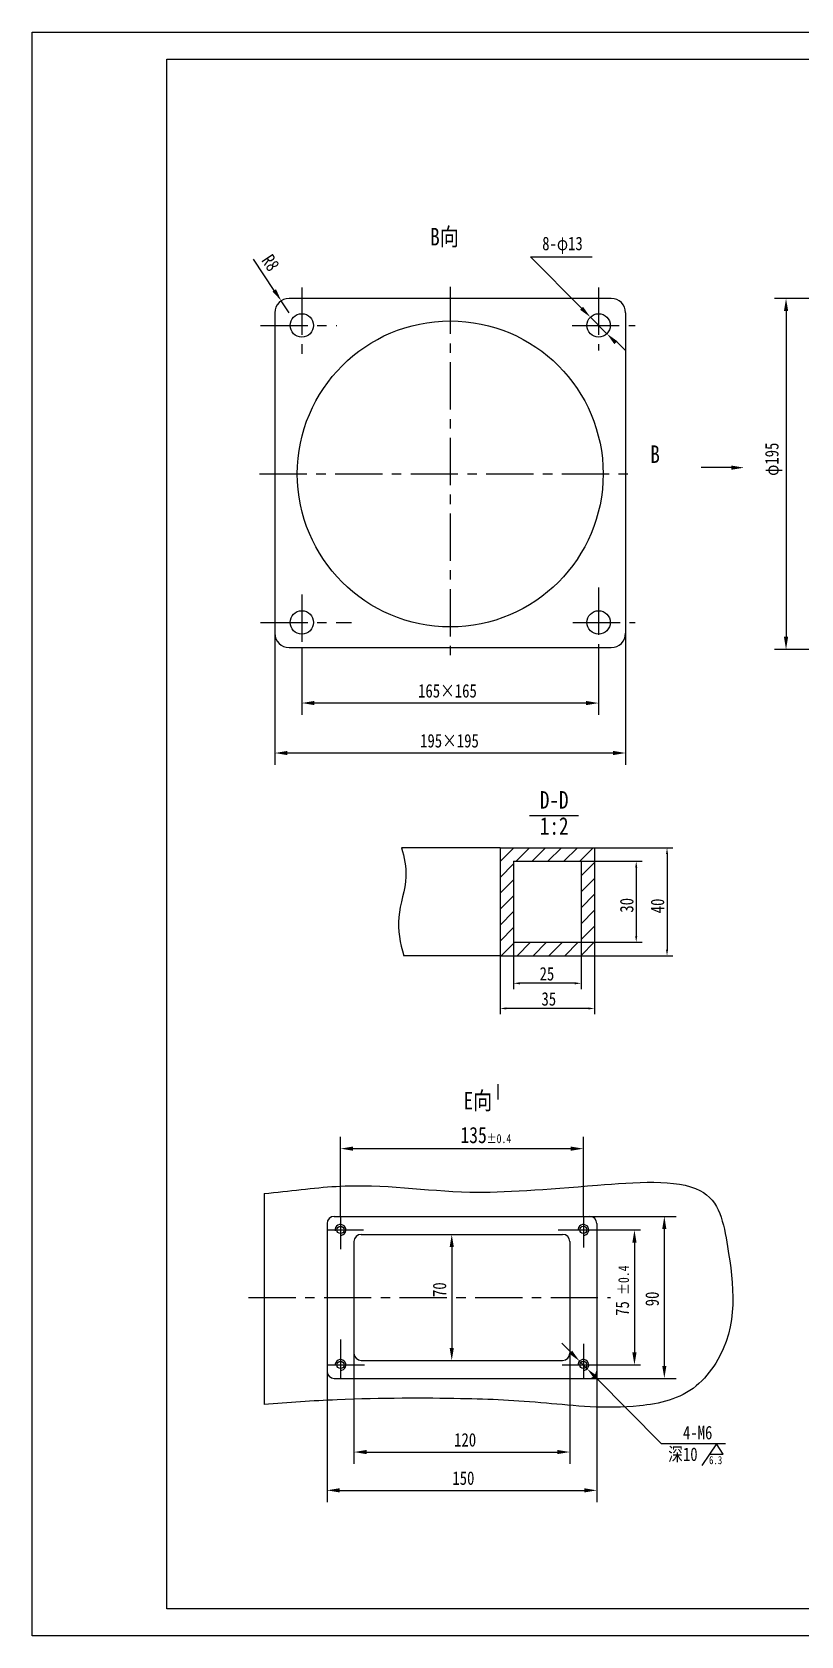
# Model space of a CAD drawing. Extents: x -156 to 1104, y -59 to 832.
# Drawn here: x -156 to 271, y -59 to 832 of the extents above; entities that cross this region are included whole.
import ezdxf

# ---------------------------------------------------------------- set-up
doc = ezdxf.new("R2010")
doc.units = 0
doc.header["$LTSCALE"] = 10.5
doc.header["$MEASUREMENT"] = 0
doc.linetypes.add('CENTER', pattern=[2, 1.25, -0.25, 0.25, -0.25])
doc.layers.get('0').update_dxf_attribs({"color": 2, "linetype": 'CONTINUOUS'})
doc.layers.get('DEFPOINTS').update_dxf_attribs({"linetype": 'CONTINUOUS'})
for name, color, linetype in [('LINE_THIN', 2, 'CONTINUOUS'), ('PART', 3, 'CONTINUOUS'), ('SMPEN_THICK', 7, 'CONTINUOUS')]:
    doc.layers.add(name, color=color, linetype=linetype)
doc.styles.add('HZDX', font='', dxfattribs={"width": 0.8, "height": 7.5})
doc.styles.get('HZDX').set_extended_font_data('SimSun')
doc.dimstyles.new('HZDX', dxfattribs={"dimscale": 0, "dimtxt": 5, "dimasz": 3.5, "dimexe": 5.25, "dimexo": 0, "dimgap": 1.5, "dimtad": 1, "dimdec": 4, "dimdsep": 46, "dimtxsty": 'HZDX', "dimcen": 0.09, "dimclrd": 2, "dimclre": 2, "dimclrt": 2, "dimadec": 0, "dimazin": 0, "dimtol": 1, "dimtp": 0.2, "dimtfac": 0.66667, "dimtdec": 4, "dimtmove": 0, "dimatfit": 1, "dimfxl": 1, "dimtvp": 5, "dimtolj": 1, "dimarcsym": 0})

# ---------------------------------------------------------------- blocks, each defined once
blk = doc.blocks.new('*D1')
at = {"color": 2, "linetype": 'ByBlock', "transparency": 16777216}
for p, q in [((73.63, 179.65), (73.63, 118.26)), ((193.63, 179.65), (193.63, 118.26)), ((80.63, 124.76), (186.63, 124.76))]:
    blk.add_line(p, q, dxfattribs=at)
for points in [[(80.63, 125.93), (80.63, 123.6), (73.63, 124.76)], [(186.63, 125.93), (186.63, 123.6), (193.63, 124.76)]]:
    blk.add_solid(points, dxfattribs=at)
at = {"layer": 'DEFPOINTS', "color": 0, "linetype": 'ByBlock', "transparency": 16777216}
for p in [(73.63, 179.65), (193.63, 179.65), (193.63, 124.76)]:
    blk.add_point(p, dxfattribs=at)
at = {"color": 2, "linetype": 'ByBlock', "transparency": 16777216, "insert": (135.42, 131.51), "char_height": 7.5, "attachment_point": 5, "style": 'HZDX'}
blk.add_mtext('\\A1;120', dxfattribs=at)
blk = doc.blocks.new('*D2')
at = {"color": 2, "linetype": 'ByBlock', "transparency": 16777216}
for p, q in [((58.63, 169.65), (58.63, 96.98)), ((208.63, 169.65), (208.63, 96.98)), ((65.63, 103.48), (201.63, 103.48))]:
    blk.add_line(p, q, dxfattribs=at)
for points in [[(65.63, 104.64), (65.63, 102.31), (58.63, 103.48)], [(201.63, 104.64), (201.63, 102.31), (208.63, 103.48)]]:
    blk.add_solid(points, dxfattribs=at)
at = {"layer": 'DEFPOINTS', "color": 0, "linetype": 'ByBlock', "transparency": 16777216}
for p in [(58.63, 169.65), (208.63, 169.65), (208.63, 103.48)]:
    blk.add_point(p, dxfattribs=at)
at = {"color": 2, "linetype": 'ByBlock', "transparency": 16777216, "insert": (134.44, 110.23), "char_height": 7.5, "attachment_point": 5, "style": 'HZDX'}
blk.add_mtext('\\A1;150', dxfattribs=at)
blk = doc.blocks.new('*D3')
at = {"color": 2, "linetype": 'ByBlock', "transparency": 16777216}
for p, q in [((204.63, 255.65), (252.65, 255.65)), ((246.15, 248.65), (246.15, 172.65)), ((204.63, 165.65), (252.65, 165.65))]:
    blk.add_line(p, q, dxfattribs=at)
for points in [[(244.98, 248.65), (247.31, 248.65), (246.15, 255.65)], [(244.98, 172.65), (247.31, 172.65), (246.15, 165.65)]]:
    blk.add_solid(points, dxfattribs=at)
at = {"layer": 'DEFPOINTS', "color": 0, "linetype": 'ByBlock', "transparency": 16777216}
for p in [(204.63, 255.65), (204.63, 165.65), (246.15, 165.65)]:
    blk.add_point(p, dxfattribs=at)
at = {"color": 2, "linetype": 'ByBlock', "transparency": 16777216, "insert": (239.4, 209.81), "char_height": 7.5, "attachment_point": 5, "rotation": 90, "style": 'HZDX'}
blk.add_mtext('\\A1;90', dxfattribs=at)
blk = doc.blocks.new('*D4')
at = {"color": 2, "linetype": 'ByBlock', "transparency": 16777216}
for p, q in [((77.63, 245.65), (134.47, 245.65)), ((127.97, 238.65), (127.97, 182.65)), ((77.63, 175.65), (134.47, 175.65))]:
    blk.add_line(p, q, dxfattribs=at)
for points in [[(126.81, 238.65), (129.14, 238.65), (127.97, 245.65)], [(126.81, 182.65), (129.14, 182.65), (127.97, 175.65)]]:
    blk.add_solid(points, dxfattribs=at)
at = {"layer": 'DEFPOINTS', "color": 0, "linetype": 'ByBlock', "transparency": 16777216}
for p in [(77.63, 245.65), (77.63, 175.65), (127.97, 175.65)]:
    blk.add_point(p, dxfattribs=at)
at = {"color": 2, "linetype": 'ByBlock', "transparency": 16777216, "insert": (121.22, 214.96), "char_height": 7.5, "attachment_point": 5, "rotation": 90, "style": 'HZDX'}
blk.add_mtext('\\A1;70', dxfattribs=at)
blk = doc.blocks.new('*D7')
at = {"color": 2, "linetype": 'ByBlock', "transparency": 16777216}
for p, q in [((333.81, 684.11), (256.42, 684.11)), ((262.92, 677.11), (262.92, 496.11)), ((333.81, 489.11), (256.42, 489.11))]:
    blk.add_line(p, q, dxfattribs=at)
for points in [[(261.75, 677.11), (264.09, 677.11), (262.92, 684.11)], [(261.75, 496.11), (264.09, 496.11), (262.92, 489.11)]]:
    blk.add_solid(points, dxfattribs=at)
at = {"layer": 'DEFPOINTS', "color": 0, "linetype": 'ByBlock', "transparency": 16777216}
for p in [(333.81, 684.11), (262.92, 489.11), (333.81, 489.11)]:
    blk.add_point(p, dxfattribs=at)
at = {"color": 2, "linetype": 'ByBlock', "transparency": 16777216, "insert": (256.02, 594.77), "char_height": 7.5, "attachment_point": 5, "rotation": 90, "style": 'HZDX'}
blk.add_mtext('\\A1;φ195', dxfattribs=at)
blk = doc.blocks.new('*D9')
at = {"color": 2, "linetype": 'ByBlock', "transparency": 16777216}
for p, q in [((-21.26, 498.11), (-21.26, 425.06)), ((173.74, 498.11), (173.74, 425.06)), ((166.74, 431.56), (-14.26, 431.56))]:
    blk.add_line(p, q, dxfattribs=at)
for points in [[(-14.26, 432.72), (-14.26, 430.39), (-21.26, 431.56)], [(166.74, 432.72), (166.74, 430.39), (173.74, 431.56)]]:
    blk.add_solid(points, dxfattribs=at)
at = {"layer": 'DEFPOINTS', "color": 0, "linetype": 'ByBlock', "transparency": 16777216}
for p in [(-21.26, 498.11), (173.74, 498.11), (-21.26, 431.56)]:
    blk.add_point(p, dxfattribs=at)
at = {"color": 2, "linetype": 'ByBlock', "transparency": 16777216, "insert": (75.82, 438.31), "char_height": 7.5, "attachment_point": 5, "style": 'HZDX'}
blk.add_mtext('\\A1;195×195', dxfattribs=at)
blk = doc.blocks.new('*D10')
at = {"color": 2, "linetype": 'ByBlock', "transparency": 16777216}
for p, q in [((34.81, 683.09), (23.31, 700.34)), ((43.13, 670.61), (38.69, 677.26))]:
    blk.add_line(p, q, dxfattribs=at)
blk.add_solid([(35.78, 683.74), (33.84, 682.44), (38.69, 677.26)], dxfattribs=at)
at = {"layer": 'DEFPOINTS', "color": 0, "linetype": 'ByBlock', "transparency": 16777216}
for p in [(38.69, 677.26), (43.13, 670.61)]:
    blk.add_point(p, dxfattribs=at)
at = {"color": 2, "linetype": 'ByBlock', "transparency": 16777216, "insert": (32.74, 698.37), "char_height": 7.5, "attachment_point": 5, "rotation": 303.68066, "style": 'HZDX'}
blk.add_mtext('\\A1;R8', dxfattribs=at)
blk = doc.blocks.new('*D14')
at = {"color": 2, "linetype": 'ByBlock', "transparency": 16777216}
for p, q in [((-6.26, 490.11), (-6.26, 452.81)), ((158.74, 490.11), (158.74, 452.81)), ((151.74, 459.31), (0.74, 459.31))]:
    blk.add_line(p, q, dxfattribs=at)
for points in [[(0.74, 460.48), (0.74, 458.15), (-6.26, 459.31)], [(151.74, 460.48), (151.74, 458.15), (158.74, 459.31)]]:
    blk.add_solid(points, dxfattribs=at)
at = {"layer": 'DEFPOINTS', "color": 0, "linetype": 'ByBlock', "transparency": 16777216}
for p in [(-6.26, 490.11), (158.74, 490.11), (-6.26, 459.31)]:
    blk.add_point(p, dxfattribs=at)
at = {"color": 2, "linetype": 'ByBlock', "transparency": 16777216, "insert": (74.7, 466.06), "char_height": 7.5, "attachment_point": 5, "style": 'HZDX'}
blk.add_mtext('\\A1;165×165', dxfattribs=at)
blk = doc.blocks.new('*D23')
at = {"color": 2, "linetype": 'ByBlock', "transparency": 16777216}
for p, q in [((156.45, 395.34), (200.01, 395.34)), ((196.76, 391.84), (196.76, 338.84)), ((156.45, 335.34), (200.01, 335.34))]:
    blk.add_line(p, q, dxfattribs=at)
for points in [[(196.18, 391.84), (197.34, 391.84), (196.76, 395.34)], [(196.18, 338.84), (197.34, 338.84), (196.76, 335.34)]]:
    blk.add_solid(points, dxfattribs=at)
at = {"layer": 'DEFPOINTS', "color": 0, "linetype": 'ByBlock', "transparency": 16777216}
for p in [(156.45, 395.34), (156.45, 335.34), (196.76, 335.34)]:
    blk.add_point(p, dxfattribs=at)
at = {"color": 2, "linetype": 'ByBlock', "transparency": 16777216, "insert": (191.51, 363.04), "char_height": 7.5, "attachment_point": 5, "rotation": 90, "style": 'HZDX'}
blk.add_mtext('\\A1;40', dxfattribs=at)
blk = doc.blocks.new('*D24')
at = {"color": 2, "linetype": 'ByBlock', "transparency": 16777216}
for p, q in [((148.95, 387.84), (182.88, 387.84)), ((179.63, 384.34), (179.63, 346.34)), ((148.95, 342.84), (182.88, 342.84))]:
    blk.add_line(p, q, dxfattribs=at)
for points in [[(179.05, 384.34), (180.21, 384.34), (179.63, 387.84)], [(179.05, 346.34), (180.21, 346.34), (179.63, 342.84)]]:
    blk.add_solid(points, dxfattribs=at)
at = {"layer": 'DEFPOINTS', "color": 0, "linetype": 'ByBlock', "transparency": 16777216}
for p in [(148.95, 387.84), (148.95, 342.84), (179.63, 342.84)]:
    blk.add_point(p, dxfattribs=at)
at = {"color": 2, "linetype": 'ByBlock', "transparency": 16777216, "insert": (174.38, 363.39), "char_height": 7.5, "attachment_point": 5, "rotation": 90, "style": 'HZDX'}
blk.add_mtext('\\A1;30', dxfattribs=at)
blk = doc.blocks.new('*D25')
at = {"color": 2, "linetype": 'ByBlock', "transparency": 16777216}
for p, q in [((111.45, 342.84), (111.45, 316.81)), ((148.95, 342.84), (148.95, 316.81)), ((145.45, 320.06), (114.95, 320.06))]:
    blk.add_line(p, q, dxfattribs=at)
for points in [[(114.95, 320.65), (114.95, 319.48), (111.45, 320.06)], [(145.45, 320.65), (145.45, 319.48), (148.95, 320.06)]]:
    blk.add_solid(points, dxfattribs=at)
at = {"layer": 'DEFPOINTS', "color": 0, "linetype": 'ByBlock', "transparency": 16777216}
for p in [(111.45, 342.84), (148.95, 342.84), (111.45, 320.06)]:
    blk.add_point(p, dxfattribs=at)
at = {"color": 2, "linetype": 'ByBlock', "transparency": 16777216, "insert": (129.99, 325.31), "char_height": 7.5, "attachment_point": 5, "style": 'HZDX'}
blk.add_mtext('\\A1;25', dxfattribs=at)
blk = doc.blocks.new('*D26')
at = {"color": 2, "linetype": 'ByBlock', "transparency": 16777216}
for p, q in [((103.95, 335.34), (103.95, 302.84)), ((156.45, 335.34), (156.45, 302.84)), ((152.95, 306.09), (107.45, 306.09))]:
    blk.add_line(p, q, dxfattribs=at)
for points in [[(107.45, 306.67), (107.45, 305.5), (103.95, 306.09)], [(152.95, 306.67), (152.95, 305.5), (156.45, 306.09)]]:
    blk.add_solid(points, dxfattribs=at)
at = {"layer": 'DEFPOINTS', "color": 0, "linetype": 'ByBlock', "transparency": 16777216}
for p in [(103.95, 335.34), (156.45, 335.34), (103.95, 306.09)]:
    blk.add_point(p, dxfattribs=at)
at = {"color": 2, "linetype": 'ByBlock', "transparency": 16777216, "insert": (131.04, 311.34), "char_height": 7.5, "attachment_point": 5, "style": 'HZDX'}
blk.add_mtext('\\A1;35', dxfattribs=at)

msp = doc.modelspace()

# ---------------------------------------------------------------- hatches: boundary and pattern name
at = {"layer": 'SMPEN_THICK'}
h = msp.add_hatch(dxfattribs=at)
h.set_pattern_fill('ANSI31', color=256, scale=50, style=0)
h.set_pattern_definition([(45, (1.3984, -5.263), (-4.41942, 4.41942), [])])
h.paths.add_polyline_path([(103.94984, 378.89272), (103.94984, 318.89272), (156.44984, 318.89272), (156.44984, 378.89272)])
h.paths.add_polyline_path([(148.94984, 371.39272), (148.94984, 326.39272), (111.44984, 326.39272), (111.44984, 371.39272)], flags=16)

# ---------------------------------------------------------------- linework, layer by layer
at = {"color": 2, "linetype": 'ByBlock'}
for p, q in [((149.20822, 678.6677), (120.77802, 707.18623)), ((163.3284, 664.50365), (154.15028, 673.71028)), ((168.77047, 660.04623), (173.71253, 655.08881)), ((15.23934, 174.10641), (15.23934, 218.25976)), ((150.23934, 174.10641), (150.23934, 218.25976)), ((22.23934, 211.75976), (143.23934, 211.75976)), ((157.73934, 166.60641), (182.00478, 166.60641)), ((178.64205, 159.60641), (178.64205, 98.60641)), ((143.19428, 98.70339), (138.26274, 103.67128)), ((148.12582, 93.73551), (152.35286, 89.47732)), ((157.73934, 91.60641), (182.00478, 91.60641)), ((157.2844, 84.50943), (193.56285, 47.96361))]:
    msp.add_line(p, q, dxfattribs=at)
for points in [[(150.03445, 679.49138), (148.38198, 677.84402), (154.15028, 673.71028)], [(169.0967, 660.3699), (167.44423, 658.72255), (163.3284, 664.50365)], [(22.23934, 212.92643), (22.23934, 210.59309), (15.23934, 211.75976)], [(143.23934, 212.92643), (143.23934, 210.59309), (150.23934, 211.75976)], [(177.47539, 159.60641), (179.80872, 159.60641), (178.64205, 166.60641)], [(144.02226, 99.52532), (142.3663, 97.88147), (148.12582, 93.73551)], [(177.47539, 98.60641), (179.80872, 98.60641), (178.64205, 91.60641)], [(158.11238, 85.33135), (156.45642, 83.68751), (152.35286, 89.47732)]]:
    msp.add_solid(points, dxfattribs=at)
at = {"layer": 'DEFPOINTS', "color": 0, "linetype": 'ByBlock'}
for p in [(154.15028, 673.71028), (163.3284, 664.50365), (150.23934, 211.75976), (15.23934, 174.10641), (150.23934, 174.10641), (153.73934, 174.10641), (157.73934, 166.60641), (148.12582, 93.73551), (152.35286, 89.47732), (157.73934, 91.60641), (178.64205, 91.60641), (7.73934, 88.10641), (156.23934, 84.10641), (157.73934, 88.10641), (7.73934, 34.78346)]:
    msp.add_point(p, dxfattribs=at)
at = {"layer": 'LINE_THIN', "linetype": 'Continuous'}
for p, q in [((-156.22988, -58.93749), (-156.22988, 832.0625)), ((-156.22988, 832.0625), (1103.77011, 832.0625)), ((1103.77011, -58.93749), (-156.22988, -58.93749))]:
    msp.add_line(p, q, dxfattribs=at)
at = {"layer": 'PART', "linetype": 'Continuous'}
for p, q in [((-81.22988, -43.93749), (-81.22988, 817.0625)), ((-81.22988, 817.0625), (1088.77011, 817.0625)), ((1088.77011, -43.93749), (-81.22988, -43.93749))]:
    msp.add_line(p, q, dxfattribs=at)
at = {"layer": 'SMPEN_THICK'}
for p, q in [((120.77802, 707.18623), (155.08479, 707.18623)), ((120.31929, 396.7744), (147.53019, 396.7744)), ((102.73451, 247.51544), (102.73451, 239.05384)), ((193.56285, 47.96361), (229.23475, 47.96361)), ((220.30364, 42.00409), (216.05815, 35.70294))]:
    msp.add_line(p, q, dxfattribs=at)
at = {"layer": 'SMPEN_THICK', "linetype": 'CENTER', "ltscale": 2}
for p, q in [((-6.26066, 690.10925), (-6.26066, 649.63307)), ((76.23934, 690.60925), (76.23934, 482.85998)), ((158.73934, 690.10925), (158.73934, 655.18881)), ((-29.2097, 669.10696), (13.19221, 669.10696)), ((143.96187, 669.10696), (179.01944, 669.10696)), ((-29.7097, 586.60696), (179.51944, 586.60696)), ((-6.26066, 519.53248), (-6.26066, 472.24954)), ((158.73934, 523.46773), (158.73934, 472.24954)), ((-29.2097, 504.10696), (21.27793, 504.10696)), ((144.46723, 504.10696), (179.01944, 504.10696)), ((15.23934, 174.10641), (15.23934, 155.88323)), ((150.23934, 174.10641), (150.23934, 156.84358)), ((7.73934, 166.60641), (27.94817, 166.60641)), ((136.25094, 166.60641), (157.73934, 166.60641)), ((-35.87457, 129.10641), (165.37844, 129.10641)), ((15.23934, 105.70814), (15.23934, 84.10641)), ((150.23934, 103.40124), (150.23934, 84.10641)), ((7.73934, 91.60641), (28.52524, 91.60641)), ((138.55921, 91.60641), (157.73934, 91.60641))]:
    msp.add_line(p, q, dxfattribs=at)
at = {"layer": 'SMPEN_THICK', "color": 4}
for p, q in [((165.73934, 684.10696), (-13.26066, 684.10696)), ((-21.26066, 676.10696), (-21.26066, 586.60696)), ((173.73934, 676.10696), (173.73934, 586.60696)), ((-21.26066, 586.60696), (-21.26066, 498.10696)), ((173.73934, 586.60696), (173.73934, 498.10696)), ((-13.26066, 490.10696), (165.73934, 490.10696)), ((103.94984, 378.89272), (49.07024, 378.89272)), ((103.94984, 378.89272), (103.94984, 318.89272)), ((103.94984, 378.89272), (156.44984, 378.89272)), ((156.44984, 378.89272), (156.44984, 318.89272)), ((111.44984, 371.39272), (111.44984, 326.39272)), ((111.44984, 371.39272), (148.94984, 371.39272)), ((148.94984, 371.39272), (148.94984, 326.39272)), ((111.44984, 326.39272), (148.94984, 326.39272)), ((103.94984, 318.89272), (50.37792, 318.89272)), ((103.94984, 318.89272), (156.44984, 318.89272)), ((-27.26066, 186.7648), (-27.26066, 69.58545)), ((7.73934, 170.10641), (7.73934, 88.10641)), ((11.73934, 174.10641), (153.73934, 174.10641)), ((157.73934, 170.10641), (157.73934, 88.10641)), ((26.73934, 164.10641), (138.73934, 164.10641)), ((22.73934, 160.10641), (22.73934, 98.10641)), ((142.73934, 160.10641), (142.73934, 98.10641)), ((26.73934, 94.10641), (138.73934, 94.10641)), ((11.73934, 84.10641), (153.73934, 84.10641))]:
    msp.add_line(p, q, dxfattribs=at)
at = {"layer": 'SMPEN_THICK', "color": 2}
msp.add_line((232.54331, 590.08684), (215.67179, 590.08684), dxfattribs=at)
at = {"layer": 'SMPEN_THICK'}
msp.add_lwpolyline([(220.30364, 42.00409), (227.99827, 41.97318), (224.17934, 47.81151)], close=True, dxfattribs=at)
at = {"layer": 'SMPEN_THICK', "color": 4}
for centre, radius in [((-6.26066, 669.10696), 6.5), ((76.23934, 586.60696), 85), ((158.73934, 669.10696), 6.5), ((-6.26066, 504.10696), 6.5), ((158.73934, 504.10696), 6.5)]:
    msp.add_circle(centre, radius, dxfattribs=at)
at = {"layer": 'SMPEN_THICK', "color": 5}
for centre in [(15.23934, 166.60641), (150.23934, 166.60641), (15.23934, 91.60641), (150.23934, 91.60641)]:
    msp.add_circle(centre, 2, dxfattribs=at)
at = {"layer": 'SMPEN_THICK', "color": 4}
for centre, radius, start, end in [((-13.26066, 676.10696), 8, 90, 180), ((165.73934, 676.10696), 8, 0, 90), ((-13.26066, 498.10696), 8, 180, 270), ((165.73934, 498.10696), 8, 270, 0), ((11.73934, 170.10641), 4, 90, 180), ((153.73934, 170.10641), 4, 0, 90), ((26.73934, 160.10641), 4, 90, 180), ((138.73934, 160.10641), 4, 0, 90), ((26.73934, 98.10641), 4, 180, 270), ((138.73934, 98.10641), 4, 270, 0), ((11.73934, 88.10641), 4, 180, 270), ((153.73934, 88.10641), 4, 270, 0)]:
    msp.add_arc(centre, radius, start, end, dxfattribs=at)
at = {"layer": 'SMPEN_THICK'}
for centre, start, end in [((15.23934, 166.60641), 266.15847103, 189.69436369), ((150.23934, 166.60641), 266.83017908, 187.19779466), ((15.23934, 91.60641), 266.86924311, 186.15980156), ((150.23934, 91.60641), 267.88268379, 184.6674468)]:
    msp.add_arc(centre, 3, start, end, dxfattribs=at)
for points, knots in [([(49.07024, 378.89272), (50.70886, 373.57574), (53.35627, 360.80943), (45.49751, 340.6953), (48.40751, 326.03253), (50.37792, 318.89272)], [7.205993057, 7.205993057, 7.205993057, 7.205993057, 18.146738935, 33.412743796, 47.912698955, 47.912698955, 47.912698955, 47.912698955]), ([(-27.26066, 186.7648), (-13.34651, 188.17102), (31.17279, 194.39126), (77.27759, 184.95014), (143.69814, 190.27241), (223.59057, 196.80058), (231.6876, 151.20888), (237.66605, 108.38853), (209.21115, 73.65111), (173.06034, 65.73874), (123.6644, 71.39459), (83.90522, 73.23373), (24.35185, 73.25785), (-13.76034, 70.79639), (-27.26066, 69.58545)], [43.465098958, 43.465098958, 43.465098958, 43.465098958, 85.480704581, 179.554583312, 250.32931406, 299.178542564, 342.081909632, 409.62842825, 424.793893754, 457.098071679, 512.086722475, 576.49951581, 650.330802749, 690.968151087, 690.968151087, 690.968151087, 690.968151087])]:
    msp.add_open_spline(points, degree=3, knots=knots, dxfattribs=at)
at = {"layer": 'SMPEN_THICK', "color": 2}
msp.add_solid([(232.54331, 588.92017), (239.54331, 590.08684), (232.54331, 591.2535)], dxfattribs=at)

# ---------------------------------------------------------------- texts
at = {"color": 2, "linetype": 'ByBlock', "attachment_point": 5, "style": 'HZDX'}
for s, insert, char_height in [('B向', (73.06414, 717.85061), 9.75), ('8-φ13', (138.64899, 713.61198), 7.5), ('B', (190.11202, 597.57047), 9.75), ('D-D', (134.03896, 405.49955), 9.75), ('1:2', (134.03896, 390.95325), 9.75), ('E向', (91.64058, 237.90086), 9.75), ('135\\H5;±0.4', (96.03156, 219.27245), 9), ('4-M6', (213.80474, 53.96693), 7.5), ('深10', (205.59804, 41.63302), 7.5), ('6.3', (223.79332, 38.69591), 4.5)]:
    msp.add_mtext(s, dxfattribs=dict(at, insert=insert, char_height=char_height))
at = {"layer": 'SMPEN_THICK', "color": 2, "style": 'HZDX', "width": 0.8}
for s, height, p in [('±0.4', 6, (175.62126, 130.55843)), ('75', 7.5, (175.62126, 118.85843))]:
    msp.add_text(s, height=height, rotation=90, dxfattribs=at).set_placement(p)

# ---------------------------------------------------------------- dimensions: what is measured, and where the dimension line sits
at = {"layer": 'SMPEN_THICK'}
dim = msp.add_radius_dim(center=(-13.26066, 676.10696), mpoint=(-17.69717, 682.76409), dimstyle='HZDX', override={"dimscale": 2, "dimtxt": 3, "dimexe": 3.25, "dimtol": 0, "dimtp": 0.4, "dimtm": 0.4, "dimatfit": 2}, dxfattribs=at)
dim.commit()
dim.dimension.update_dxf_attribs({"geometry": '*D10', "text_midpoint": (-29.26906, 700.12811), "dimtype": 164, "insert": (-56.3889, 5.5)})
dim = msp.add_linear_dim(base=(262.9203, 489.10696), p1=(333.81102, 684.10696), p2=(333.81102, 489.10696), angle=90, text='φ<>', dimstyle='HZDX', override={"dimscale": 2, "dimtxt": 3, "dimexe": 3.25, "dimtol": 0, "dimtp": 0.4, "dimtm": 0.4, "dimatfit": 2}, dxfattribs=at)
dim.commit()
dim.dimension.update_dxf_attribs({"geometry": '*D7', "text_midpoint": (262.9203, 594.77482), "dimtype": 160})
for base, p1, p2, text, picture, middle in [((-21.26066, 431.55638), (173.73934, 498.10696), (-21.26066, 498.10696), '<>×195', '*D9', (75.81606, 431.55638)), ((-6.26066, 459.31318), (158.73934, 490.10696), (-6.26066, 490.10696), '<>×165', '*D14', (74.70491, 459.31318))]:
    dim = msp.add_linear_dim(base=base, p1=p1, p2=p2, text=text, dimstyle='HZDX', override={"dimscale": 2, "dimtxt": 3, "dimexe": 3.25, "dimtol": 0, "dimtp": 0.4, "dimtm": 0.4, "dimatfit": 2}, dxfattribs=at)
    dim.commit()
    dim.dimension.update_dxf_attribs({"geometry": picture, "text_midpoint": middle, "dimtype": 160})
for base, p1, p2, text, picture, middle in [((196.76117, 318.89272), (156.44984, 378.89272), (156.44984, 318.89272), '40', '*D23', (196.76117, 346.59431)), ((179.631, 326.39272), (148.94984, 371.39272), (148.94984, 326.39272), '30', '*D24', (179.631, 346.9437))]:
    dim = msp.add_linear_dim(base=base, p1=p1, p2=p2, angle=90, text=text, dimstyle='HZDX', override={"dimscale": 1, "dimtxt": 3, "dimexe": 3.25, "dimtol": 0, "dimtp": 0.4, "dimtm": 0.4, "dimatfit": 2}, dxfattribs=at)
    dim.commit()
    dim.dimension.update_dxf_attribs({"geometry": picture, "text_midpoint": middle, "dimtype": 160, "insert": (0, -16.44364)})
for base, p1, p2, text, picture, middle in [((111.44984, 303.61881), (148.94984, 326.39272), (111.44984, 326.39272), '25', '*D25', (129.98848, 303.61881)), ((103.94984, 289.64304), (156.44984, 318.89272), (103.94984, 318.89272), '35', '*D26', (131.03726, 289.64304))]:
    dim = msp.add_linear_dim(base=base, p1=p1, p2=p2, text=text, dimstyle='HZDX', override={"dimscale": 1, "dimtxt": 3, "dimexe": 3.25, "dimtol": 0, "dimtp": 0.4, "dimtm": 0.4, "dimatfit": 2}, dxfattribs=at)
    dim.commit()
    dim.dimension.update_dxf_attribs({"geometry": picture, "text_midpoint": middle, "dimtype": 160, "insert": (0, -16.44364)})
for base, p1, p2, picture, middle in [((195.2565, 84.10641), (153.73934, 174.10641), (153.73934, 84.10641), '*D3', (195.2565, 128.26167)), ((77.08579, 94.10641), (26.73934, 164.10641), (26.73934, 94.10641), '*D4', (77.08579, 133.41853))]:
    dim = msp.add_linear_dim(base=base, p1=p1, p2=p2, angle=90, dimstyle='HZDX', override={"dimscale": 2, "dimtxt": 3, "dimexe": 3.25, "dimtol": 0, "dimtp": 0.4, "dimtm": 0.4, "dimatfit": 2}, dxfattribs=at)
    dim.commit()
    dim.dimension.update_dxf_attribs({"geometry": picture, "text_midpoint": middle, "dimtype": 160, "insert": (-50.8889, -81.54556)})
for base, p1, p2, picture, middle in [((142.73934, 43.21936), (22.73934, 98.10641), (142.73934, 98.10641), '*D1', (84.52659, 43.21936)), ((157.73934, 21.93237), (7.73934, 88.10641), (157.73934, 88.10641), '*D2', (83.55585, 21.93237))]:
    dim = msp.add_linear_dim(base=base, p1=p1, p2=p2, dimstyle='HZDX', override={"dimscale": 2, "dimtxt": 3, "dimexe": 3.25, "dimtol": 0, "dimtp": 0.4, "dimtm": 0.4, "dimatfit": 2}, dxfattribs=at)
    dim.commit()
    dim.dimension.update_dxf_attribs({"geometry": picture, "text_midpoint": middle, "dimtype": 160, "insert": (-50.8889, -81.54556)})

doc.saveas('drawing.dxf')
